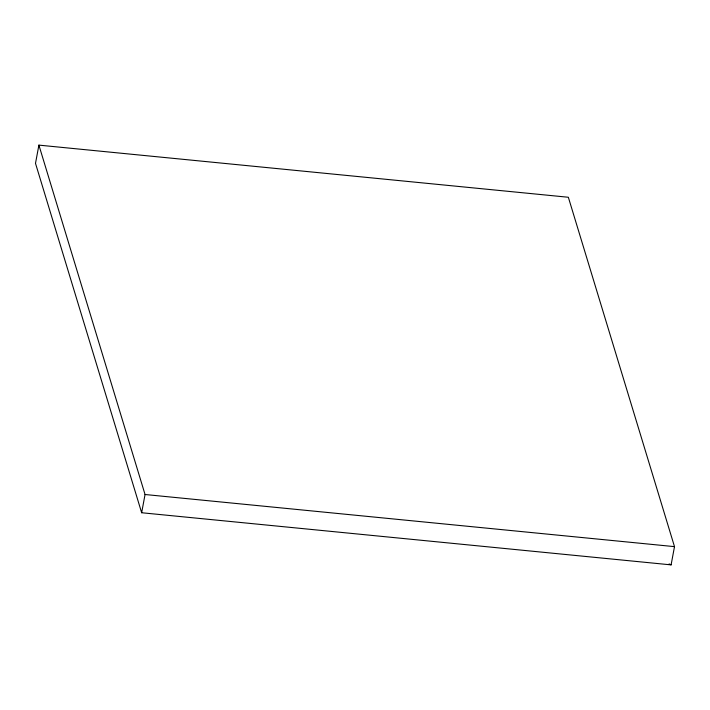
<?xml version="1.0" encoding="UTF-8"?>
<svg xmlns="http://www.w3.org/2000/svg" width="710" height="710" viewBox="0 0 710 710"><rect width="100%" height="100%" fill="white"/><g stroke="black" fill="none" stroke-linecap="round" stroke-linejoin="round"><path stroke-width="1.06" d="M38.899 145.124L35.5 163.362L141.654 512.744L671.101 564.876L674.5 546.638L568.346 197.256L38.899 145.124L145.053 494.506L141.654 512.744M145.053 494.506L674.5 546.638M669.104 563.926L671.101 564.876"/></g></svg>
